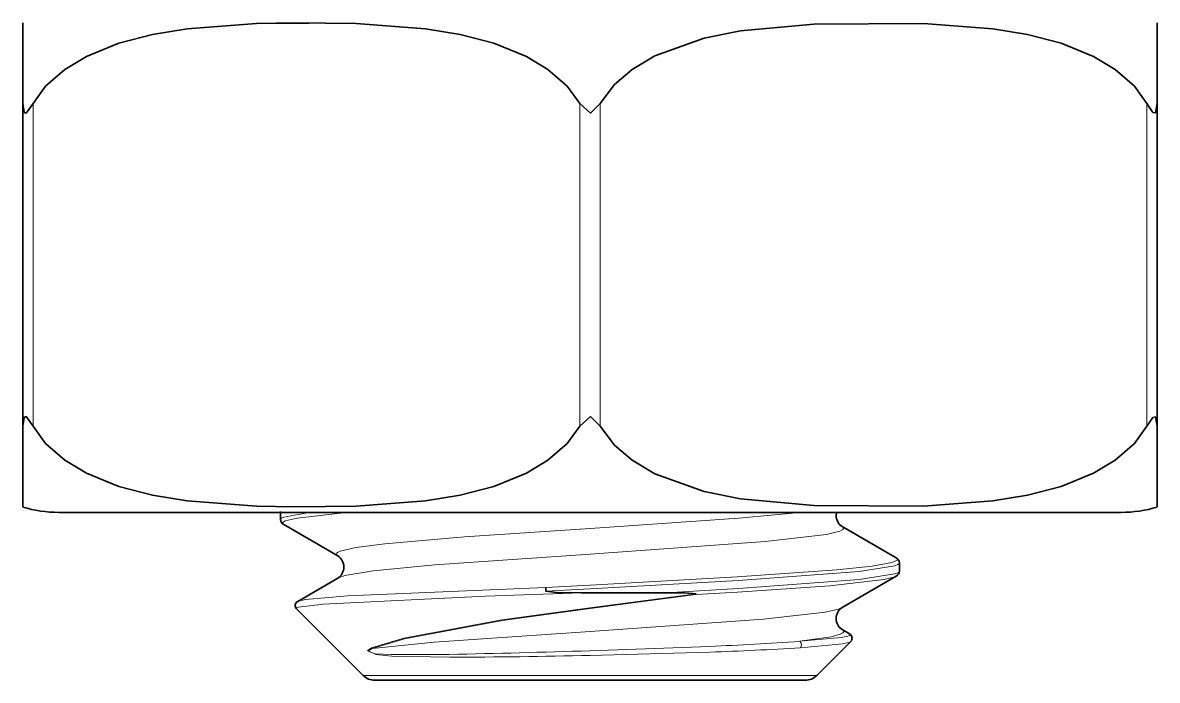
# Model space of a CAD drawing. Extents: x 218 to 1434, y 54 to 743.
# Drawn here: x 591.75 to 597.25, y 662.41 to 665.6 of the extents above; entities that cross this region are included whole.
import ezdxf

# ---------------------------------------------------------------- set-up
doc = ezdxf.new("R2010")
doc.units = 0

msp = doc.modelspace()

# ---------------------------------------------------------------- linework, layer by layer
at = {"color": 7, "lineweight": 35, "ltscale": 0.009785}
for p, q in [((591.75, 665.2092), (591.75, 665.6006)), ((597.25, 665.2092), (597.25, 665.6006)), ((591.75, 663.6439), (591.75, 663.2525)), ((597.25, 663.2525), (597.25, 663.6439))]:
    msp.add_line(p, q, dxfattribs=at)
at = {"color": 7, "lineweight": 13, "ltscale": 0.00519}
msp.add_line((593.1368, 665.5972), (592.9293, 665.5972), dxfattribs=at)
at = {"color": 7, "lineweight": 35, "ltscale": 0.039131}
for p, q in [((591.75, 663.6439), (591.75, 665.2092)), ((597.25, 663.6439), (597.25, 665.2092))]:
    msp.add_line(p, q, dxfattribs=at)
at = {"color": 7, "lineweight": 13, "ltscale": 0.039131}
for p, q in [((591.8, 663.6439), (591.8, 665.2092)), ((594.45, 663.6439), (594.45, 665.2092)), ((594.55, 663.6439), (594.55, 665.2092)), ((597.2, 663.6439), (597.2, 665.2092))]:
    msp.add_line(p, q, dxfattribs=at)
at = {"color": 7, "lineweight": 35, "ltscale": 0.030887}
msp.add_line((593.16, 663.2266), (591.9246, 663.2266), dxfattribs=at)
at = {"color": 7, "lineweight": 35, "ltscale": 0.000984192}
for p, q in [((593, 663.1918), (593, 663.2312)), ((596, 662.9418), (596, 662.9812))]:
    msp.add_line(p, q, dxfattribs=at)
at = {"color": 7, "lineweight": 35, "ltscale": 0.097885}
msp.add_line((597.0754, 663.2266), (593.16, 663.2266), dxfattribs=at)
at = {"color": 7, "lineweight": 35, "ltscale": 0.000377965}
msp.add_line((595.695, 663.2266), (595.6932, 663.2115), dxfattribs=at)
at = {"color": 7, "lineweight": 35, "ltscale": 0.007571}
msp.add_line((593.0164, 663.1672), (593.2783, 663.0151), dxfattribs=at)
at = {"color": 7, "lineweight": 35, "ltscale": 0.007572}
for p, q in [((595.9836, 663.0059), (595.7217, 663.1579)), ((595.9836, 662.9172), (595.7217, 662.7651))]:
    msp.add_line(p, q, dxfattribs=at)
at = {"color": 7, "lineweight": 35, "ltscale": 0.005623}
msp.add_line((593.0837, 662.795), (593.2783, 662.9079), dxfattribs=at)
at = {"color": 7, "lineweight": 35, "ltscale": 0.000433876}
msp.add_line((594.2856, 662.8448), (594.2865, 662.8621), dxfattribs=at)
at = {"color": 7, "lineweight": 13, "ltscale": 0.005345}
msp.add_line((594.2865, 662.8621), (594.5, 662.8735), dxfattribs=at)
at = {"color": 7, "lineweight": 13, "ltscale": 0.017865}
msp.add_line((595.2135, 662.9133), (594.5, 662.8735), dxfattribs=at)
at = {"color": 7, "lineweight": 13, "ltscale": 0.017982}
msp.add_line((595.2191, 662.896), (594.5009, 662.8563), dxfattribs=at)
at = {"color": 7, "lineweight": 13, "ltscale": 0.005389}
msp.add_line((594.2856, 662.8448), (594.5009, 662.8563), dxfattribs=at)
at = {"color": 7, "lineweight": 35, "ltscale": 0.010194}
msp.add_line((594.8672, 662.8365), (594.4594, 662.8365), dxfattribs=at)
at = {"color": 7, "lineweight": 13, "ltscale": 0.012997}
msp.add_line((594.499, 662.7644), (595.0146, 662.8307), dxfattribs=at)
at = {"color": 7, "lineweight": 13, "ltscale": 0.01295}
msp.add_line((594.5, 662.7612), (595.0137, 662.8275), dxfattribs=at)
at = {"color": 7, "lineweight": 13, "ltscale": 0.008813}
msp.add_line((595.2191, 662.8566), (594.8672, 662.8365), dxfattribs=at)
at = {"color": 7, "lineweight": 13, "ltscale": 0.005044}
msp.add_line((595.2151, 662.8394), (595.0137, 662.8275), dxfattribs=at)
at = {"color": 7, "lineweight": 35, "ltscale": 8.25809e-05}
msp.add_line((595.0137, 662.8275), (595.0146, 662.8307), dxfattribs=at)
at = {"color": 7, "lineweight": 35, "ltscale": 0.011419}
msp.add_line((593.4008, 662.4357), (593.0779, 662.7587), dxfattribs=at)
at = {"color": 7, "lineweight": 35, "ltscale": 0.001036}
msp.add_line((595.7576, 662.6371), (595.7217, 662.6579), dxfattribs=at)
at = {"color": 7, "lineweight": 35, "ltscale": 0.005815}
msp.add_line((595.5992, 662.4357), (595.7636, 662.6002), dxfattribs=at)
at = {"color": 7, "lineweight": 13, "ltscale": 0.000130621}
msp.add_line((593.4448, 662.5669), (593.4406, 662.5701), dxfattribs=at)
at = {"color": 7, "lineweight": 13, "ltscale": 0.014527}
msp.add_line((595.0807, 662.5768), (594.5, 662.5555), dxfattribs=at)
at = {"color": 7, "lineweight": 13, "ltscale": 0.014524}
msp.add_line((595.0813, 662.549), (594.5005, 662.5328), dxfattribs=at)
at = {"color": 7, "lineweight": 13, "ltscale": 0.040654}
msp.add_line((595.027, 662.4357), (593.4008, 662.4357), dxfattribs=at)
at = {"color": 7, "lineweight": 13, "ltscale": 0.014305}
msp.add_line((595.5992, 662.4357), (595.027, 662.4357), dxfattribs=at)
at = {"color": 7, "lineweight": 35, "ltscale": 0.03856}
msp.add_line((594.9998, 662.4122), (593.4574, 662.4122), dxfattribs=at)
at = {"color": 7, "lineweight": 35, "ltscale": 0.01357}
msp.add_line((595.5426, 662.4122), (594.9998, 662.4122), dxfattribs=at)
at = {"color": 7, "lineweight": 35}
for points in [[(591.8, 665.2092), (591.8608, 665.2922), (591.9539, 665.3741), (592.0586, 665.437), (592.2167, 665.5006), (592.3799, 665.5427), (592.5476, 665.57), (592.8832, 665.5961), (593.0688, 665.6003)], [(594.45, 665.2092), (594.3891, 665.2922), (594.2961, 665.3741), (594.1914, 665.437), (594.0333, 665.5006), (593.8701, 665.5427), (593.7024, 665.57), (593.3668, 665.5961), (593.0688, 665.6003)], [(597.2, 665.2092), (597.1391, 665.2922), (597.0461, 665.3741), (596.9414, 665.437), (596.7833, 665.5006), (596.6201, 665.5427), (596.4524, 665.57), (596.1168, 665.5961), (595.5849, 665.594), (595.2298, 665.5605), (595.0529, 665.5251), (594.8147, 665.44), (594.704, 665.3743), (594.6188, 665.3007), (594.55, 665.2092)], [(591.75, 665.2092), (591.7573, 665.1659), (591.7664, 665.1626), (591.8, 665.2092)], [(594.45, 665.2092), (594.5017, 665.162), (594.55, 665.2092)], [(597.2, 665.2092), (597.2288, 665.1659), (597.2406, 665.1635), (597.25, 665.2092)], [(591.75, 663.6439), (591.7573, 663.6872), (591.7664, 663.6905), (591.8, 663.6439)], [(594.45, 663.6439), (594.5017, 663.6912), (594.55, 663.6439)], [(597.2, 663.6439), (597.2288, 663.6872), (597.2406, 663.6896), (597.25, 663.6439)], [(591.8, 663.6439), (591.8608, 663.5609), (591.9539, 663.4789), (592.0586, 663.4161), (592.2167, 663.3525), (592.3799, 663.3104), (592.5476, 663.2831), (592.8832, 663.257), (593.0688, 663.2527)], [(594.45, 663.6439), (594.3891, 663.5609), (594.2961, 663.4789), (594.1914, 663.4161), (594.0333, 663.3525), (593.8701, 663.3104), (593.7024, 663.2831), (593.3668, 663.257), (593.0688, 663.2527)], [(597.2, 663.6439), (597.1391, 663.5609), (597.0461, 663.4789), (596.9414, 663.4161), (596.7833, 663.3525), (596.6201, 663.3104), (596.4524, 663.2831), (596.1168, 663.257), (595.5849, 663.2591), (595.2298, 663.2926), (595.0529, 663.3279), (594.8147, 663.4131), (594.704, 663.4789), (594.6188, 663.5524), (594.55, 663.6439)], [(594.4594, 662.8365), (594.3373, 662.8384), (594.2862, 662.8438), (594.2856, 662.8448)]]:
    msp.add_lwpolyline(points, dxfattribs=at)
at = {"color": 7, "lineweight": 13}
for points in [[(593.1404, 663.2266), (593.0163, 663.2036), (593.005, 663.1984), (593.0018, 663.1957), (593.0002, 663.1932), (593, 663.1918)], [(593.3176, 663.2266), (593.0803, 663.199), (593.0222, 663.1847), (593.0129, 663.1795), (593.0107, 663.1769), (593.01, 663.1749), (593.0103, 663.173), (593.0114, 663.171), (593.0164, 663.1672)], [(594.5, 663.149), (595.2209, 663.1989), (595.517, 663.2266)], [(593.2783, 663.0151), (593.2729, 663.0192), (593.2714, 663.0212), (593.2706, 663.0242), (593.2709, 663.0258), (593.2728, 663.0287), (593.2764, 663.0317), (593.2889, 663.0378), (593.3646, 663.0554), (593.5051, 663.074), (593.8916, 663.1078), (594.5, 663.149)], [(594.5, 663.024), (595.3488, 663.0847), (595.6458, 663.1195), (595.7114, 663.1354), (595.7264, 663.1436), (595.7292, 663.1476), (595.7286, 663.1517), (595.7249, 663.1558), (595.7217, 663.1579)], [(593.2783, 662.9079), (593.3122, 662.9198), (593.4487, 662.9424), (593.7484, 662.9717), (594.5, 663.024)], [(595.9836, 663.0059), (595.989, 663.0014), (595.9899, 662.9992), (595.9897, 662.9969), (595.9889, 662.9955), (595.9857, 662.9925), (595.9637, 662.9836), (595.8682, 662.9662), (595.6961, 662.9477), (595.2135, 662.9133)], [(596, 662.9812), (595.9997, 662.9796), (595.9974, 662.9766), (595.9929, 662.9734), (595.9769, 662.9672), (595.8046, 662.9401), (595.2191, 662.896)], [(595.9836, 662.9172), (595.9711, 662.9118), (595.9266, 662.9012), (595.6628, 662.8707), (595.2151, 662.8394)], [(596, 662.9418), (595.9997, 662.9403), (595.9974, 662.9372), (595.9929, 662.9341), (595.9769, 662.9279), (595.8046, 662.9008), (595.2191, 662.8566)], [(593.0837, 662.795), (593.0917, 662.798), (593.1229, 662.8041), (593.3246, 662.8217), (594.2865, 662.8621)], [(593.0779, 662.7587), (593.0771, 662.7598), (593.0771, 662.7613), (593.0789, 662.763), (593.0874, 662.7665), (593.2061, 662.7819), (593.9934, 662.8203), (594.4594, 662.8365)], [(593.4406, 662.5701), (593.5972, 662.6172), (594.0729, 662.7047), (594.499, 662.7644)], [(593.4448, 662.5669), (593.6009, 662.6141), (594.0753, 662.7016), (594.5, 662.7612)], [(594.5, 662.649), (595.3416, 662.709), (595.6396, 662.7434), (595.7039, 662.7578), (595.7217, 662.7651)], [(593.4448, 662.5669), (593.7449, 662.5964), (594.5, 662.649)], [(595.5164, 662.6015), (595.6684, 662.6238), (595.712, 662.6357), (595.7249, 662.6422), (595.7281, 662.6455), (595.7292, 662.648), (595.7291, 662.6505), (595.7278, 662.653), (595.7217, 662.6579)], [(595.5164, 662.6015), (595.7172, 662.6204), (595.7491, 662.6268), (595.7574, 662.6301), (595.7595, 662.6317), (595.7605, 662.6336), (595.7602, 662.6348), (595.7576, 662.6371)], [(595.5204, 662.5701), (595.7239, 662.5893), (595.755, 662.5959), (595.7625, 662.5992), (595.7636, 662.6002)], [(593.821, 662.5239), (593.5392, 662.5295), (593.4612, 662.5377), (593.4221, 662.556), (593.4406, 662.5701)], [(593.8177, 662.5381), (593.5358, 662.5368), (593.459, 662.5414), (593.4233, 662.5531), (593.4448, 662.5669)]]:
    msp.add_lwpolyline(points, dxfattribs=at)
at = {"color": 7, "lineweight": 35}
for centre, radius, start, end in [((591.9246, 663.827), 0.6005, 253.0947, 269.9956), ((597.0754, 663.827), 0.6005, 270.0044, 286.9053), ((593.0286, 663.1933), 0.0287, 182.8742, 244.8975), ((595.7565, 663.2105), 0.0632, 179.0833, 236.4742), ((593.2434, 662.9625), 0.0632, 359.0819, 56.4745), ((595.9711, 662.9796), 0.0291, 3.2899, 64.5263), ((593.2434, 662.9605), 0.0632, 303.5258, 0.9167), ((595.9711, 662.9435), 0.0291, 295.4595, 356.7076), ((594.913, 661.9699), 0.8671, 83.263, 93.0262), ((593.094, 662.7746), 0.0227, 116.661, 224.7207), ((595.7565, 662.7125), 0.0632, 123.5255, 180.9181), ((595.7565, 662.7105), 0.0632, 179.0813, 236.4962), ((595.7472, 662.6163), 0.0231, 315.442, 63.5214), ((593.4574, 662.4922), 0.08, 225.0045, 269.9955), ((595.5426, 662.4922), 0.08, 270.0045, 314.9955)]:
    msp.add_arc(centre, radius, start, end, dxfattribs=at)
at = {"color": 7, "lineweight": 13}
for centre, radius, start, end in [((594.5404, 676.1343), 13.5681, 272.28203, 274.12502), ((595.5016, 662.5837), 0.0233, 324.2516, 50.2394), ((592.7064, 718.8578), 56.3308, 271.13046, 271.82464), ((593.6937, 697.2802), 34.7566, 270.20995, 271.33021), ((594.6298, 676.7292), 14.1872, 271.82371, 273.59951)]:
    msp.add_arc(centre, radius, start, end, dxfattribs=at)

doc.saveas('drawing.dxf')
